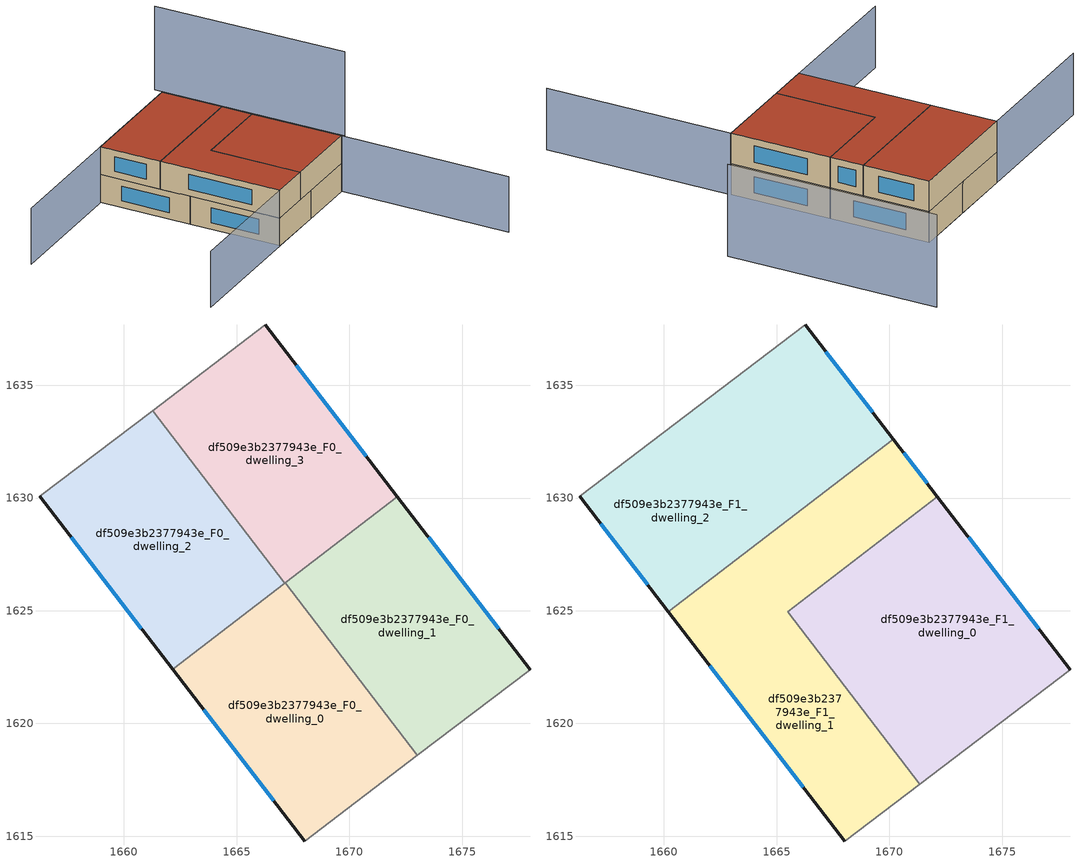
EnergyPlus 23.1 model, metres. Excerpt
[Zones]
df509e3b2377943e_F0_dwelling_0
 floor ground (EU_floor_Construction): 1667.15,1626.24 1673.02,1618.58 1668.02,1614.77 1662.16,1622.41 z0
 wall outside (EU_wall_Construction): 1662.16,1622.41 1668.02,1614.77 z0:3
 wall to df509e3b2377943e_F0_dwelling_1 (EU_wall_Construction): 1673.02,1618.58 1667.15,1626.24 z0:3
 wall adiabatic (EU_wall_Construction): 1668.02,1614.77 1673.02,1618.58 z0:3
 wall to df509e3b2377943e_F0_dwelling_2 (EU_wall_Construction): 1667.14,1626.23 1662.16,1622.41 z0:3
 wall to df509e3b2377943e_F0_dwelling_3 (EU_wall_Construction): 1667.15,1626.24 1667.14,1626.23 z0:3
 window (EU_Window_Construction): 1663.54,1620.61 1666.65,1616.56 z0.7:2.3
df509e3b2377943e_F0_dwelling_1
 floor ground (EU_floor_Construction): 1672.13,1630.06 1678.02,1622.39 1673.02,1618.58 1667.15,1626.24 z0
 wall outside (EU_wall_Construction): 1678.02,1622.39 1672.13,1630.06 z0:3
 wall adiabatic (EU_wall_Construction): 1673.02,1618.58 1678.02,1622.39 z0:3
 wall to df509e3b2377943e_F0_dwelling_3 (EU_wall_Construction): 1672.13,1630.06 1667.15,1626.24 z0:3
 window (EU_Window_Construction): 1676.63,1624.19 1673.51,1628.26 z0.7:2.3
df509e3b2377943e_F0_dwelling_2
 floor ground (EU_floor_Construction): 1661.27,1633.88 1667.14,1626.23 1662.16,1622.41 1656.28,1630.07 z0
 wall outside (EU_wall_Construction): 1656.28,1630.07 1662.16,1622.41 z0:3
 wall adiabatic (EU_wall_Construction): 1661.27,1633.88 1656.28,1630.07 z0:3
 wall to df509e3b2377943e_F0_dwelling_3 (EU_wall_Construction): 1667.14,1626.23 1661.27,1633.88 z0:3
 window (EU_Window_Construction): 1657.66,1628.27 1660.78,1624.21 z0.7:2.3
df509e3b2377943e_F0_dwelling_3
 floor ground (EU_floor_Construction): 1666.27,1637.7 1672.13,1630.06 1667.14,1626.23 1661.27,1633.88 z0
 wall outside (EU_wall_Construction): 1672.13,1630.06 1666.27,1637.7 z0:3
 wall adiabatic (EU_wall_Construction): 1666.27,1637.7 1661.27,1633.88 z0:3
 window (EU_Window_Construction): 1670.76,1631.85 1667.65,1635.9 z0.7:2.3
df509e3b2377943e_F1_dwelling_0
 floor to df509e3b2377943e_F0_dwelling_1 (EU_floor_Construction): 1672.14,1630.05 1678.02,1622.39 1673.02,1618.58 1667.16,1626.23 z3
 floor to df509e3b2377943e_F0_dwelling_0 (EU_floor_Construction): 1667.16,1626.23 1673.02,1618.58 1671.35,1617.31 1665.49,1624.95 z3
 wall outside (EU_wall_Construction): 1678.02,1622.39 1672.14,1630.05 z3:6
 wall adiabatic (EU_wall_Construction): 1671.35,1617.31 1678.02,1622.39 z3:6
 wall to df509e3b2377943e_F1_dwelling_1 (EU_wall_Construction): 1672.14,1630.05 1665.49,1624.95 1671.35,1617.31 z3:6
 window (EU_Window_Construction): 1676.64,1624.19 1673.52,1628.26 z3.7:5.3
 roof outside (EU_roof_Construction): 1678.02,1622.39 1672.14,1630.05 1665.49,1624.95 1671.35,1617.31 z6
df509e3b2377943e_F1_dwelling_1
 floor to df509e3b2377943e_F0_dwelling_0 (EU_floor_Construction): 1667.16,1626.23 1665.49,1624.95 1671.35,1617.31 1668.02,1614.77 1662.16,1622.41 z3
 floor to df509e3b2377943e_F0_dwelling_3 (EU_floor_Construction): 1670.17,1632.61 1672.13,1630.06 1667.14,1626.23 1665.19,1628.78 z3
 floor to df509e3b2377943e_F0_dwelling_2 (EU_floor_Construction): 1665.19,1628.78 1667.14,1626.23 1662.16,1622.41 1660.2,1624.96 z3
 wall outside (EU_wall_Construction): 1660.2,1624.96 1668.02,1614.77 / 1672.14,1630.05 1670.17,1632.61 z3:6
 wall adiabatic (EU_wall_Construction): 1668.02,1614.77 1671.35,1617.31 z3:6
 wall to df509e3b2377943e_F1_dwelling_2 (EU_wall_Construction): 1670.17,1632.61 1660.2,1624.96 z3:6
 window (EU_Window_Construction): 1662.04,1622.56 1666.19,1617.16 / 1671.68,1630.65 1670.64,1632.01 z3.7:5.3
 roof outside (EU_roof_Construction): 1671.35,1617.31 1665.49,1624.95 1672.14,1630.05 1670.17,1632.61 1660.2,1624.96 1668.02,1614.77 z6
df509e3b2377943e_F1_dwelling_2
 floor to df509e3b2377943e_F0_dwelling_2 (EU_floor_Construction): 1661.27,1633.88 1665.19,1628.78 1660.2,1624.96 1656.28,1630.07 z3
 floor to df509e3b2377943e_F0_dwelling_3 (EU_floor_Construction): 1666.27,1637.7 1670.17,1632.61 1665.19,1628.78 1661.27,1633.88 z3
 wall outside (EU_wall_Construction): 1656.28,1630.07 1660.2,1624.96 / 1670.17,1632.61 1666.27,1637.7 z3:6
 wall adiabatic (EU_wall_Construction): 1666.27,1637.7 1656.28,1630.07 z3:6
 window (EU_Window_Construction): 1657.2,1628.87 1659.28,1626.16 / 1669.26,1633.8 1667.19,1636.5 z3.7:5.3
 roof outside (EU_roof_Construction): 1670.17,1632.61 1666.27,1637.7 1656.28,1630.07 1660.2,1624.96 z6
shading: 1656.76,1606.18 1678.06,1622.43 / 1678.06,1622.43 1688.96,1608.13 / 1666.27,1637.7 1644.95,1621.33 z0:6; 1683.14,1632.71 1670.72,1648.86 z0:9
[Building]
EU S2 Campaign: North Axis=0; Terrain=City; Solar Distribution=FullExterior
[Site:Location]
Budapest.Ferenc.Liszt.Intl.AP: Latitude=47.437; Longitude=19.256; Time Zone=1; Elevation=185
[SizingPeriod:WeatherFileDays]
AnnualSizingPeriod: Begin Month=1; Begin Day of Month=1; End Month=12; End Day of Month=31; Day of Week for Start Day=Monday; Use Weather File Daylight Saving Period=No; Use Weather File Rain and Snow Indicators=No
[MATERIAL]
EU_InternalMass_Material: Roughness=MediumRough; Thickness=0.1; Conductivity=1; Density=1800; Specific Heat=900; Thermal Absorptance=0.9; Solar Absorptance=0.7; Visible Absorptance=0.7
[MATERIAL:NOMASS] Roughness=MediumRough; Thermal Absorptance=0.9; Solar Absorptance=0.7; Visible Absorptance=0.7
Name | Thermal Resistance
EU_wall_NoMass | 0.832559
EU_roof_NoMass | 1.39638
EU_floor_NoMass | 0.872794
[WINDOWMATERIAL:SIMPLEGLAZINGSYSTEM]
EU_Window_SimpleGlazing: UFactor=2.79869; Solar Heat Gain Coefficient=0.75; Visible Transmittance=0.75
[CONSTRUCTION]
EU_wall_Construction: EU_wall_NoMass
EU_roof_Construction: EU_roof_NoMass
EU_floor_Construction: EU_floor_NoMass
EU_Window_Construction: EU_Window_SimpleGlazing
EU_InternalMass_Construction: EU_InternalMass_Material
[ZONE] Type=1; Multiplier=1; Ceiling Height=autocalculate; Floor Area=autocalculate; Part of Total Floor Area=Yes
Name | Volume
df509e3b2377943e_F0_dwelling_0 | 181.872
df509e3b2377943e_F1_dwelling_0 | 242.467
df509e3b2377943e_F0_dwelling_1 | 181.844
df509e3b2377943e_F1_dwelling_1 | 242.477
df509e3b2377943e_F0_dwelling_2 | 181.861
df509e3b2377943e_F1_dwelling_2 | 242.484
df509e3b2377943e_F0_dwelling_3 | 181.854
[INTERNALMASS] Construction=EU_InternalMass_Construction
Name | Zone or ZoneList | Surface Area
df509e3b2377943e_F0_dwelling_0_EU_InternalMass | df509e3b2377943e_F0_dwelling_0 | 60.6216
df509e3b2377943e_F0_dwelling_1_EU_InternalMass | df509e3b2377943e_F0_dwelling_1 | 60.6157
df509e3b2377943e_F0_dwelling_2_EU_InternalMass | df509e3b2377943e_F0_dwelling_2 | 60.6197
df509e3b2377943e_F0_dwelling_3_EU_InternalMass | df509e3b2377943e_F0_dwelling_3 | 60.6157
df509e3b2377943e_F1_dwelling_0_EU_InternalMass | df509e3b2377943e_F1_dwelling_0 | 80.8243
df509e3b2377943e_F1_dwelling_1_EU_InternalMass | df509e3b2377943e_F1_dwelling_1 | 80.8254
df509e3b2377943e_F1_dwelling_2_EU_InternalMass | df509e3b2377943e_F1_dwelling_2 | 80.8312
[OTHEREQUIPMENT] Fuel Type=Electricity; Design Level Calculation Method=Watts/Area; Power per Zone Floor Area=1; Fraction Latent=0; Fraction Radiant=0; Fraction Lost=0; Carbon Dioxide Generation Rate=0; EndUse Subcategory=EU_Step8_InternalGains
Name | Zone or ZoneList or Space or SpaceList | Schedule
EU_Step8_InternalGain_df509e3b2377943e_F0_dwelling_0_f000 | df509e3b2377943e_F0_dwelling_0 | EU_Step8_GainSchedule_df509e3b2377943e_F0_dwelling_0_f000
EU_Step8_InternalGain_df509e3b2377943e_F0_dwelling_1_f000 | df509e3b2377943e_F0_dwelling_1 | EU_Step8_GainSchedule_df509e3b2377943e_F0_dwelling_1_f000
EU_Step8_InternalGain_df509e3b2377943e_F0_dwelling_2_f000 | df509e3b2377943e_F0_dwelling_2 | EU_Step8_GainSchedule_df509e3b2377943e_F0_dwelling_2_f000
EU_Step8_InternalGain_df509e3b2377943e_F0_dwelling_3_f000 | df509e3b2377943e_F0_dwelling_3 | EU_Step8_GainSchedule_df509e3b2377943e_F0_dwelling_3_f000
EU_Step8_InternalGain_df509e3b2377943e_F1_dwelling_0_f000 | df509e3b2377943e_F1_dwelling_0 | EU_Step8_GainSchedule_df509e3b2377943e_F1_dwelling_0_f000
EU_Step8_InternalGain_df509e3b2377943e_F1_dwelling_1_f000 | df509e3b2377943e_F1_dwelling_1 | EU_Step8_GainSchedule_df509e3b2377943e_F1_dwelling_1_f000
EU_Step8_InternalGain_df509e3b2377943e_F1_dwelling_2_f000 | df509e3b2377943e_F1_dwelling_2 | EU_Step8_GainSchedule_df509e3b2377943e_F1_dwelling_2_f000
[ZONEVENTILATION:DESIGNFLOWRATE] Schedule=EU_AlwaysOn; Design Flow Rate Calculation Method=AirChanges/Hour; Air Changes per Hour=0.475469; Ventilation Type=Natural; Fan Pressure Rise=0; Fan Total Efficiency=1; Constant Term Coefficient=1; Temperature Term Coefficient=0; Velocity Term Coefficient=0; Velocity Squared Term Coefficient=0; Minimum Indoor Temperature=-100; Maximum Indoor Temperature=100; Delta Temperature=-100; Minimum Outdoor Temperature=-100; Maximum Outdoor Temperature=100; Maximum Wind Speed=40
Name | Zone or ZoneList or Space or SpaceList
EU_ConstantAir_df509e3b2377943e_F0_dwelling_0 | df509e3b2377943e_F0_dwelling_0
EU_ConstantAir_df509e3b2377943e_F0_dwelling_1 | df509e3b2377943e_F0_dwelling_1
EU_ConstantAir_df509e3b2377943e_F0_dwelling_2 | df509e3b2377943e_F0_dwelling_2
EU_ConstantAir_df509e3b2377943e_F0_dwelling_3 | df509e3b2377943e_F0_dwelling_3
EU_ConstantAir_df509e3b2377943e_F1_dwelling_0 | df509e3b2377943e_F1_dwelling_0
EU_ConstantAir_df509e3b2377943e_F1_dwelling_1 | df509e3b2377943e_F1_dwelling_1
EU_ConstantAir_df509e3b2377943e_F1_dwelling_2 | df509e3b2377943e_F1_dwelling_2
[HVACTEMPLATE:THERMOSTAT] Constant Heating Setpoint=20; Constant Cooling Setpoint=50
EU_HeatOnly_df509e3b2377943e_F0_dwelling_0; EU_HeatOnly_df509e3b2377943e_F0_dwelling_1; EU_HeatOnly_df509e3b2377943e_F0_dwelling_2; EU_HeatOnly_df509e3b2377943e_F0_dwelling_3; EU_HeatOnly_df509e3b2377943e_F1_dwelling_0; EU_HeatOnly_df509e3b2377943e_F1_dwelling_1; EU_HeatOnly_df509e3b2377943e_F1_dwelling_2
[HVACTEMPLATE:ZONE:IDEALLOADSAIRSYSTEM] System Availability Schedule=EU_AlwaysOn; Maximum Heating Supply Air Temperature=50; Minimum Cooling Supply Air Temperature=13; Maximum Heating Supply Air Humidity Ratio=0.0156; Minimum Cooling Supply Air Humidity Ratio=0.0077; Heating Limit=NoLimit; Cooling Limit=NoLimit; Heating Availability Schedule=EU_AlwaysOn; Cooling Availability Schedule=EU_CoolingOff; Dehumidification Control Type=ConstantSensibleHeatRatio; Cooling Sensible Heat Ratio=0.7; Dehumidification Setpoint=60; Humidification Control Type=None; Humidification Setpoint=30; Outdoor Air Method=None; Outdoor Air Flow Rate per Person=0.00944; Outdoor Air Flow Rate per Zone Floor Area=0; Outdoor Air Flow Rate per Zone=0; Demand Controlled Ventilation Type=None; Outdoor Air Economizer Type=NoEconomizer; Heat Recovery Type=None; Sensible Heat Recovery Effectiveness=0.7; Latent Heat Recovery Effectiveness=0.65
Name | Template Thermostat
df509e3b2377943e_F0_dwelling_0 | EU_HeatOnly_df509e3b2377943e_F0_dwelling_0
df509e3b2377943e_F0_dwelling_1 | EU_HeatOnly_df509e3b2377943e_F0_dwelling_1
df509e3b2377943e_F0_dwelling_2 | EU_HeatOnly_df509e3b2377943e_F0_dwelling_2
df509e3b2377943e_F0_dwelling_3 | EU_HeatOnly_df509e3b2377943e_F0_dwelling_3
df509e3b2377943e_F1_dwelling_0 | EU_HeatOnly_df509e3b2377943e_F1_dwelling_0
df509e3b2377943e_F1_dwelling_1 | EU_HeatOnly_df509e3b2377943e_F1_dwelling_1
df509e3b2377943e_F1_dwelling_2 | EU_HeatOnly_df509e3b2377943e_F1_dwelling_2
[SIZING:ZONE] Zone Cooling Design Supply Air Temperature Input Method=SupplyAirTemperature; Zone Cooling Design Supply Air Temperature=13; Zone Heating Design Supply Air Temperature Input Method=SupplyAirTemperature; Zone Heating Design Supply Air Temperature=50; Zone Cooling Design Supply Air Humidity Ratio=0.008; Zone Heating Design Supply Air Humidity Ratio=0.008; Cooling Design Air Flow Method=DesignDay; Cooling Design Air Flow Rate=0; Cooling Minimum Air Flow per Zone Floor Area=0.000762; Cooling Minimum Air Flow=0; Cooling Minimum Air Flow Fraction=0.2; Heating Design Air Flow Method=DesignDay; Heating Design Air Flow Rate=0; Heating Maximum Air Flow per Zone Floor Area=0.002032; Heating Maximum Air Flow=0.141576; Heating Maximum Air Flow Fraction=0.3; Account for Dedicated Outdoor Air System=No; Dedicated Outdoor Air System Control Strategy=NeutralSupplyAir; Dedicated Outdoor Air Low Setpoint Temperature for Design=autosize; Dedicated Outdoor Air High Setpoint Temperature for Design=autosize; Zone Load Sizing Method=Sensible Load Only No Latent Load; Zone Latent Cooling Design Supply Air Humidity Ratio Input Method=HumidityRatioDifference; Zone Cooling Design Supply Air Humidity Ratio Difference=0.005; Zone Latent Heating Design Supply Air Humidity Ratio Input Method=HumidityRatioDifference; Zone Humidification Design Supply Air Humidity Ratio Difference=0.005
df509e3b2377943e_F0_dwelling_0; df509e3b2377943e_F0_dwelling_1; df509e3b2377943e_F0_dwelling_2; df509e3b2377943e_F0_dwelling_3; df509e3b2377943e_F1_dwelling_0; df509e3b2377943e_F1_dwelling_1; df509e3b2377943e_F1_dwelling_2
[SCHEDULE:CONSTANT]
Name | Hourly Value
EU_AlwaysOn | 1
EU_CoolingOff | 0
[SCHEDULE:FILE] Column Number=1; Rows to Skip at Top=0; Number of Hours of Data=8760; Column Separator=Comma; Interpolate to Timestep=No; Minutes per Item=60; Adjust Schedule for Daylight Savings=Yes
Name | File
EU_Step8_GainSchedule_df509e3b2377943e_F0_dwelling_0_f000 | ../../schedules/df509e3b2377943e/df509e3b2377943e_F0_dwelling_0_f000_gain.csv
EU_Step8_GainSchedule_df509e3b2377943e_F0_dwelling_1_f000 | ../../schedules/df509e3b2377943e/df509e3b2377943e_F0_dwelling_1_f000_gain.csv
EU_Step8_GainSchedule_df509e3b2377943e_F0_dwelling_2_f000 | ../../schedules/df509e3b2377943e/df509e3b2377943e_F0_dwelling_2_f000_gain.csv
EU_Step8_GainSchedule_df509e3b2377943e_F0_dwelling_3_f000 | ../../schedules/df509e3b2377943e/df509e3b2377943e_F0_dwelling_3_f000_gain.csv
EU_Step8_GainSchedule_df509e3b2377943e_F1_dwelling_0_f000 | ../../schedules/df509e3b2377943e/df509e3b2377943e_F1_dwelling_0_f000_gain.csv
EU_Step8_GainSchedule_df509e3b2377943e_F1_dwelling_1_f000 | ../../schedules/df509e3b2377943e/df509e3b2377943e_F1_dwelling_1_f000_gain.csv
EU_Step8_GainSchedule_df509e3b2377943e_F1_dwelling_2_f000 | ../../schedules/df509e3b2377943e/df509e3b2377943e_F1_dwelling_2_f000_gain.csv
